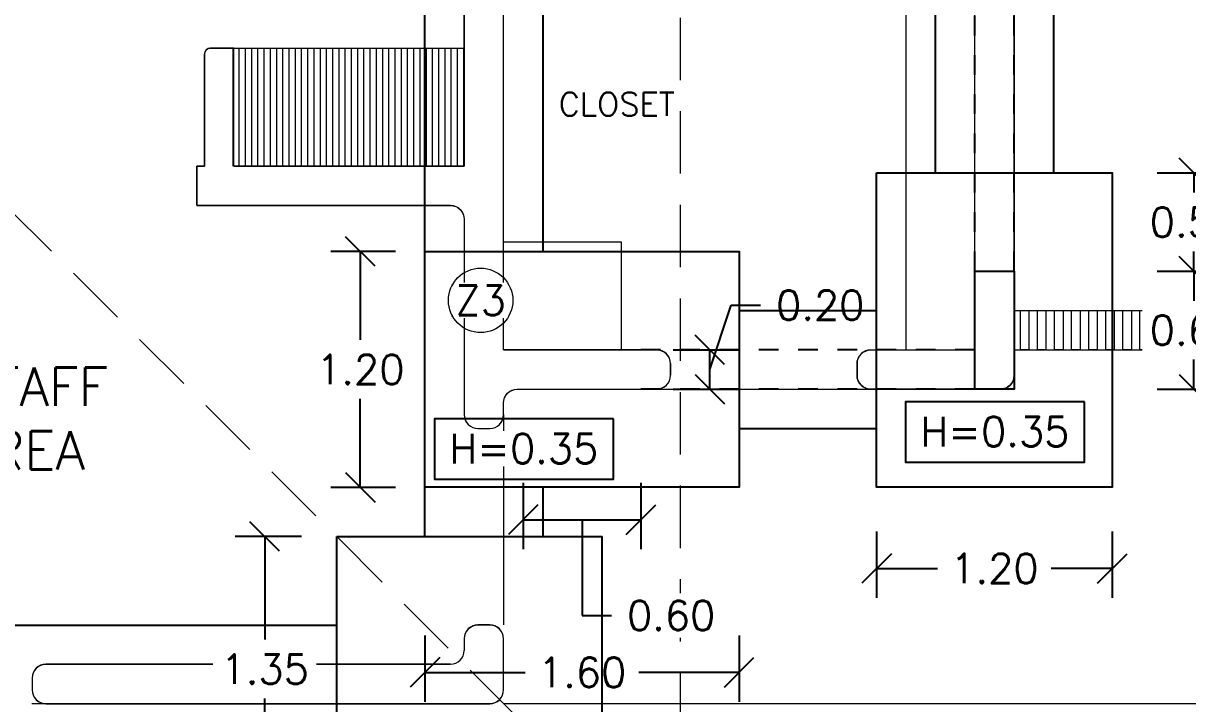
# Model space of a CAD drawing. Header units: metres. Extents: x -25 to 234, y -25 to 53.
# Drawn here: x 91.08 to 97.01, y 28.46 to 31.92 of the extents above; entities that cross this region are included whole.
import ezdxf

# ---------------------------------------------------------------- set-up
doc = ezdxf.new("R2010")
doc.units = ezdxf.units.M
doc.header["$LTSCALE"] = 0.1
doc.header["$MEASUREMENT"] = 0
doc.header["$PDMODE"] = 66
for name, pattern in [('CONTINUA', [0]), ('HIDDEN', [0.375, 0.25, -0.125]), ('HIDDEN2', [4.7625, 3.175, -1.5875])]:
    doc.linetypes.add(name, pattern=pattern)
for name, color, linetype, lineweight in [('0-S-GRID-IDEN', 1, 'Continuous', 9), ('A-WALL', 7, 'Continuous', 5), ('closets', 253, 'Continuous', 0), ('MOBILIARIOS', 252, 'Continuous', 0), ('piso', 253, 'Continuous', 0), ('puertas', 42, 'Continuous', 0)]:
    doc.layers.add(name, color=color, linetype=linetype, lineweight=lineweight)
for name, color, linetype in [('001-DIMTEXTO', 4, 'Continuous'), ('DIMENSIONES', 7, 'Continuous'), ('DIMTEXTO', 4, 'Continuous'), ('HATCH', 8, 'Continuous'), ('TEXTOS', 4, 'Continuous'), ('VIGAS', 1, 'HIDDEN'), ('ZAPATAS', 6, 'Continuous')]:
    doc.layers.add(name, color=color, linetype=linetype)
doc.layers.add('Techos 1', color=7, linetype='HIDDEN2', lineweight=9, true_color=0x42391a)
doc.styles.add('SMPLEX', font='simplex.shx')
doc.styles.get("Standard").update_dxf_attribs({"font": 'arial.ttf'})
doc.dimstyles.new('DIM-75', dxfattribs={"dimscale": 0.75, "dimtxt": 0.2, "dimasz": 0.2, "dimexe": 0.2, "dimexo": 0.2, "dimgap": 0.1, "dimtad": 0, "dimtih": 1, "dimtoh": 1, "dimzin": 0, "dimdsep": 46, "dimtxsty": 'SMPLEX', "dimblk1": 'OBLIQUE', "dimblk2": 'OBLIQUE', "dimsah": 1, "dimcen": 0.2, "dimclrd": 4, "dimclre": 4, "dimclrt": 4, "dimadec": 0, "dimazin": 0, "dimtfac": 1, "dimtmove": 1, "dimatfit": 3, "dimldrblk": 'OPEN30', "dimfxl": 0.25, "dimfxlon": 1, "dimtfill": 1, "dimtolj": 1, "dimtzin": 0, "dimarcsym": 0})

# ---------------------------------------------------------------- blocks, each defined once
blk = doc.blocks.new('PL MUEBLES 1N NASAS 09')
at = {"layer": 'closets', "transparency": 33554687}
h = blk.add_hatch(dxfattribs=at)
h.set_pattern_fill('LINE', color=4, scale=0.01, angle=90)
h.set_pattern_definition([(90, (-59.357927, 232.010073), (-0.03175, 2e-18), [])])
h.paths.add_polyline_path([(46.4452, 36.2941), (47.63, 36.2941), (47.63, 35.6941), (46.4452, 35.6941)])
at = {"layer": 'A-WALL', "color": 4}
for p, q in [((47.6305, 35.6941), (47.6305, 39.089)), ((50.2305, 34.759), (50.2305, 37.109)), ((50.4305, 34.629), (50.4305, 37.109)), ((46.4576, 36.2941), (46.3376, 36.2941)), ((46.4576, 35.6941), (46.4576, 36.2941)), ((46.3076, 35.6941), (46.3076, 36.2641)), ((46.2694, 35.6941), (46.3076, 35.6941)), ((46.2694, 35.4941), (46.2694, 35.6941)), ((46.4576, 35.6941), (47.6305, 35.6941)), ((46.2694, 35.4941), (46.3076, 35.4941)), ((47.8305, 34.759), (48.6105, 34.759)), ((49.7005, 34.759), (50.2305, 34.759)), ((50.0305, 34.759), (50.2305, 34.759)), ((48.6805, 34.689), (48.6805, 34.629)), ((49.6305, 34.689), (49.6305, 34.629)), ((49.7005, 34.559), (50.3605, 34.559))]:
    blk.add_line(p, q, dxfattribs=at)
for points in [[(47.8305, 34.759), (47.8305, 38.759), (48.5605, 38.759, 0.414214), (48.6305, 38.829), (48.6305, 38.889, 0.414214), (48.5605, 38.959), (47.8305, 38.959)], [(46.2694, 35.4941), (47.5605, 35.4941, -0.414214), (47.6305, 35.4241), (47.6305, 34.429, 0.414214), (47.7005, 34.359), (47.7605, 34.359, 0.414214), (47.8305, 34.429), (47.8305, 34.489, -0.414214), (47.9005, 34.559), (48.6105, 34.559)], [(47.5605, 33.159), (45.5, 33.159, 0.414214), (45.43, 33.089), (45.43, 33.029, 0.414214), (45.5, 32.959), (47.7605, 32.959, 0.414214), (47.8305, 33.029), (47.8305, 33.289, 0.414214), (47.7605, 33.359), (47.7005, 33.359, 0.414214), (47.6305, 33.289), (47.6305, 33.229)]]:
    blk.add_lwpolyline(points, format="xyb", dxfattribs=at)
blk.add_lwpolyline([(50.2305, 34.759), (50.2305, 36.3926)], dxfattribs=at)
for centre, radius, start, end in [((46.3376, 36.2641), 0.03, 90, 180), ((48.6105, 34.689), 0.07, 0, 90), ((49.7005, 34.689), 0.07, 90, 180), ((48.6105, 34.629), 0.07, 270, 0), ((49.7005, 34.629), 0.07, 180, 270), ((50.3605, 34.629), 0.07, 270, 360), ((47.5605, 33.229), 0.07, 270, 0)]:
    blk.add_arc(centre, radius, start, end, dxfattribs=at)
at = {"layer": 'closets', "color": 4, "transparency": 33554687}
blk.add_line((46.4571, 36.2941), (47.63, 36.2941), dxfattribs=at)
at = {"layer": 'MOBILIARIOS', "color": 4}
blk.add_line((49.88, 34.759), (49.88, 36.909), dxfattribs=at)
blk.add_lwpolyline([(47.83, 35.309), (48.43, 35.309), (48.43, 34.759)], dxfattribs=at)
at = {"layer": 'piso', "color": 4}
for p, q in [((50.4305, 34.959), (55.8305, 34.959)), ((50.4305, 34.759), (55.8305, 34.759)), ((48.6105, 34.559), (49.7005, 34.559)), ((47.8305, 34.429), (47.8305, 33.359)), ((45.4296, 32.959), (45.5, 32.959))]:
    blk.add_line(p, q, dxfattribs=at)
at = {"layer": 'puertas', "color": 4}
for p, q in [((50.4623, 34.959), (50.5045, 34.959)), ((50.4623, 34.759), (50.4623, 34.959)), ((50.5055, 34.959), (50.5055, 34.759)), ((50.5045, 34.759), (50.4623, 34.759))]:
    blk.add_line(p, q, dxfattribs=at)
for points in [[(50.4623, 34.959), (50.5055, 34.959), (50.5055, 34.759), (50.4623, 34.759)], [(50.5488, 34.959), (50.5921, 34.959), (50.5921, 34.759), (50.5488, 34.759)], [(50.6363, 34.959), (50.6796, 34.959), (50.6796, 34.759), (50.6363, 34.759)], [(50.7228, 34.959), (50.7661, 34.959), (50.7661, 34.759), (50.7228, 34.759)], [(50.8104, 34.959), (50.8536, 34.959), (50.8536, 34.759), (50.8104, 34.759)], [(50.8969, 34.959), (50.9402, 34.959), (50.9402, 34.759), (50.8969, 34.759)], [(50.9844, 34.959), (51.0277, 34.959), (51.0277, 34.759), (50.9844, 34.759)], [(51.071, 34.959), (51.1142, 34.959), (51.1142, 34.759), (51.071, 34.759)], [(51.1585, 34.959), (51.2018, 34.959), (51.2018, 34.759), (51.1585, 34.759)], [(51.246, 34.959), (51.2893, 34.959), (51.2893, 34.759), (51.246, 34.759)]]:
    blk.add_lwpolyline(points, close=True, dxfattribs=at)
at = {"layer": 'Techos 1', "color": 4}
for p in [(48.7305, 40.259), (44.6305, 36.159)]:
    blk.add_line(p, (48.7305, 32.059), dxfattribs=at)
at = {"layer": 'TEXTOS', "color": 4}
for s, insert, char_height, width, attachment_point in [('{\\Fromans|c0;\\H0.8x;CLOSET\\H1.25x; }', (48.7031, 35.9488), 0.15, 3.392974, 9), ('{\\Fromans|c0;STAFF \\PAREA}', (45.0649, 34.1491), 0.195, 3.422974, 7)]:
    blk.add_mtext(s, dxfattribs=dict(at, insert=insert, char_height=char_height, width=width, attachment_point=attachment_point))
blk = doc.blocks.new('A$C2bbc346b')
at = {"layer": 'A-WALL', "color": 7, "true_color": 0xffffff}
for points in [[(7.8, -13.8591), (7.8, -17.254), (6.6271, -17.254), (6.6271, -16.654), (6.5071, -16.654, 0.414214), (6.4771, -16.684), (6.4771, -17.254), (6.4389, -17.254), (6.4389, -17.454), (7.73, -17.454, -0.414214), (7.8, -17.524), (7.8, -18.5191, 0.414214), (7.87, -18.5891), (7.93, -18.5891, 0.414214), (8, -18.5191), (8, -18.4591, -0.414214), (8.07, -18.3891), (8.78, -18.3891, 0.414214), (8.85, -18.3191), (8.85, -18.2591, 0.414214), (8.78, -18.1891), (8, -18.1891), (8, -14.1891)], [(10.2, -18.1891), (10.4, -18.1891), (10.4, -15.8391), (10.6, -15.8391), (10.6, -18.3191, -0.414214), (10.53, -18.3891), (9.87, -18.3891, -0.414214), (9.8, -18.3191), (9.8, -18.2591, -0.414214), (9.87, -18.1891), (10.4, -18.1891), (10.4, -16.5555)], [(7.73, -19.7891), (5.6695, -19.7891, 0.414214), (5.5995, -19.8591), (5.5995, -19.9191, 0.414214), (5.6695, -19.9891), (7.93, -19.9891, 0.414214), (8, -19.9191), (8, -19.6591, 0.414214), (7.93, -19.5891), (7.87, -19.5891, 0.414214), (7.8, -19.6591), (7.8, -19.7191)]]:
    blk.add_lwpolyline(points, format="xyb", dxfattribs=at)
blk = doc.blocks.new('_Oblique')
at = {"color": 0, "linetype": 'ByBlock', "lineweight": -2}
blk.add_line((-0.5, -0.5), (0.5, 0.5), dxfattribs=at)
blk = doc.blocks.new('*D848')
at = {"layer": 'Defpoints', "color": 0, "linetype": 'CONTINUA', "transparency": 16777216}
for p in [(102.8491, -20.895), (104.0491, -20.895), (104.0491, -21.3077)]:
    blk.add_point(p, dxfattribs=at)
at = {"layer": 'DIMENSIONES', "color": 4, "linetype": 'CONTINUA', "lineweight": -2, "transparency": 16777216}
for p, q in [((102.8491, -21.1202), (102.8491, -21.4577)), ((104.0491, -21.1202), (104.0491, -21.4577)), ((102.8491, -21.3077), (103.1598, -21.3077)), ((104.0491, -21.3077), (103.7384, -21.3077))]:
    blk.add_line(p, q, dxfattribs=at)
at = {"layer": 'DIMENSIONES', "color": 4, "linetype": 'CONTINUA', "lineweight": -2, "transparency": 16777216, "xscale": 0.15, "yscale": 0.15, "zscale": 0.15, "rotation": 180}
blk.add_blockref('_Oblique', (102.8491, -21.3077), dxfattribs=at)
at = {"layer": 'DIMENSIONES', "color": 4, "linetype": 'CONTINUA', "lineweight": -2, "transparency": 16777216, "xscale": 0.15, "yscale": 0.15, "zscale": 0.15}
blk.add_blockref('_Oblique', (104.0491, -21.3077), dxfattribs=at)
at = {"layer": 'DIMENSIONES', "color": 4, "linetype": 'CONTINUA', "transparency": 16777216, "insert": (103.4491, -21.3077), "char_height": 0.15, "attachment_point": 5, "style": 'SMPLEX', "bg_fill": 3, "box_fill_scale": 1.25, "bg_fill_color": 256, "bg_fill_true_color": 13158600, "bg_fill_transparency": 0}
blk.add_mtext('\\A1;1.20', dxfattribs=at)
blk = doc.blocks.new('_Open30')
at = {"layer": 'DIMTEXTO', "color": 0, "lineweight": -2}
for p, q in [((-1, 0.268), (0, 0)), ((0, 0), (-1, -0.268)), ((0, 0), (-1, 0))]:
    blk.add_line(p, q, dxfattribs=at)
blk = doc.blocks.new('*D849')
at = {"layer": 'Defpoints', "color": 0, "linetype": 'CONTINUA', "transparency": 16777216}
for p in [(104.0491, -19.295), (105.0224, -19.295), (104.0491, -20.895)]:
    blk.add_point(p, dxfattribs=at)
at = {"layer": 'DIMENSIONES', "color": 4, "linetype": 'CONTINUA', "lineweight": -2, "transparency": 16777216}
for p, q in [((104.8349, -19.295), (105.1724, -19.295)), ((105.0224, -19.295), (105.0224, -19.945)), ((105.0224, -20.895), (105.0224, -20.245)), ((104.8349, -20.895), (105.1724, -20.895))]:
    blk.add_line(p, q, dxfattribs=at)
at = {"layer": 'DIMENSIONES', "color": 4, "linetype": 'CONTINUA', "lineweight": -2, "transparency": 16777216, "xscale": 0.15, "yscale": 0.15, "zscale": 0.15}
for p, rotation in [((105.0224, -19.295), 90), ((105.0224, -20.895), 270)]:
    blk.add_blockref('_Oblique', p, dxfattribs=dict(at, rotation=rotation))
at = {"layer": 'DIMENSIONES', "color": 4, "linetype": 'CONTINUA', "transparency": 16777216, "insert": (105.0224, -20.095), "char_height": 0.15, "attachment_point": 5, "style": 'SMPLEX', "bg_fill": 3, "box_fill_scale": 1.25, "bg_fill_color": 256, "bg_fill_true_color": 13158600, "bg_fill_transparency": 0}
blk.add_mtext('\\A1;1.60', dxfattribs=at)
blk = doc.blocks.new('*D941')
at = {"layer": 'Defpoints', "color": 0, "linetype": 'CONTINUA', "transparency": 16777216}
for p in [(101.0491, -20.609), (101.6491, -20.609), (101.6491, -21.0595)]:
    blk.add_point(p, dxfattribs=at)
at = {"layer": 'DIMENSIONES', "color": 4, "linetype": 'CONTINUA', "lineweight": -2, "transparency": 16777216}
for p, q in [((101.0491, -20.872), (101.0491, -21.2095)), ((101.6491, -20.872), (101.6491, -21.2095)), ((101.0491, -21.0595), (101.6491, -21.0595)), ((101.3491, -21.0595), (101.3491, -21.547)), ((101.3491, -21.547), (101.4991, -21.547))]:
    blk.add_line(p, q, dxfattribs=at)
at = {"layer": 'DIMENSIONES', "color": 4, "linetype": 'CONTINUA', "lineweight": -2, "transparency": 16777216, "xscale": 0.15, "yscale": 0.15, "zscale": 0.15, "rotation": 180}
blk.add_blockref('_Oblique', (101.0491, -21.0595), dxfattribs=at)
at = {"layer": 'DIMENSIONES', "color": 4, "linetype": 'CONTINUA', "lineweight": -2, "transparency": 16777216, "xscale": 0.15, "yscale": 0.15, "zscale": 0.15}
blk.add_blockref('_Oblique', (101.6491, -21.0595), dxfattribs=at)
at = {"layer": 'DIMENSIONES', "color": 4, "linetype": 'CONTINUA', "transparency": 16777216, "insert": (101.8027, -21.547), "char_height": 0.15, "attachment_point": 5, "style": 'SMPLEX', "bg_fill": 3, "box_fill_scale": 1.25, "bg_fill_color": 256, "bg_fill_true_color": 13158600, "bg_fill_transparency": 0}
blk.add_mtext('\\A1;0.60', dxfattribs=at)
blk = doc.blocks.new('*D942')
at = {"layer": 'Defpoints', "color": 0, "linetype": 'CONTINUA', "transparency": 16777216}
for p in [(101.6491, -20.195), (102.0001, -20.195), (101.0491, -20.395)]:
    blk.add_point(p, dxfattribs=at)
at = {"layer": 'DIMENSIONES', "color": 4, "linetype": 'CONTINUA', "lineweight": -2, "transparency": 16777216}
for p, q in [((102.0001, -20.295), (102.1084, -19.9678)), ((102.1084, -19.9678), (102.2584, -19.9678)), ((101.8126, -20.195), (102.1501, -20.195)), ((102.0001, -20.395), (102.0001, -20.195)), ((101.8126, -20.395), (102.1501, -20.395))]:
    blk.add_line(p, q, dxfattribs=at)
at = {"layer": 'DIMENSIONES', "color": 4, "linetype": 'CONTINUA', "lineweight": -2, "transparency": 16777216, "xscale": 0.15, "yscale": 0.15, "zscale": 0.15}
for p, rotation in [((102.0001, -20.195), 90), ((102.0001, -20.395), 270)]:
    blk.add_blockref('_Oblique', p, dxfattribs=dict(at, rotation=rotation))
at = {"layer": 'DIMENSIONES', "color": 4, "linetype": 'CONTINUA', "transparency": 16777216, "insert": (102.562, -19.9678), "char_height": 0.15, "attachment_point": 5, "style": 'SMPLEX', "bg_fill": 3, "box_fill_scale": 1.25, "bg_fill_color": 256, "bg_fill_true_color": 13158600, "bg_fill_transparency": 0}
blk.add_mtext('\\A1;0.20', dxfattribs=at)
blk = doc.blocks.new('*D943')
at = {"layer": 'Defpoints', "color": 0, "linetype": 'CONTINUA', "transparency": 16777216}
for p in [(100.5491, -20.895), (102.1491, -20.895), (102.1491, -21.8366)]:
    blk.add_point(p, dxfattribs=at)
at = {"layer": 'DIMENSIONES', "color": 4, "linetype": 'CONTINUA', "lineweight": -2, "transparency": 16777216}
for p, q in [((100.5491, -21.6491), (100.5491, -21.9866)), ((102.1491, -21.6491), (102.1491, -21.9866)), ((100.5491, -21.8366), (101.0598, -21.8366)), ((102.1491, -21.8366), (101.6384, -21.8366))]:
    blk.add_line(p, q, dxfattribs=at)
at = {"layer": 'DIMENSIONES', "color": 4, "linetype": 'CONTINUA', "lineweight": -2, "transparency": 16777216, "xscale": 0.15, "yscale": 0.15, "zscale": 0.15, "rotation": 180}
blk.add_blockref('_Oblique', (100.5491, -21.8366), dxfattribs=at)
at = {"layer": 'DIMENSIONES', "color": 4, "linetype": 'CONTINUA', "lineweight": -2, "transparency": 16777216, "xscale": 0.15, "yscale": 0.15, "zscale": 0.15}
blk.add_blockref('_Oblique', (102.1491, -21.8366), dxfattribs=at)
at = {"layer": 'DIMENSIONES', "color": 4, "linetype": 'CONTINUA', "transparency": 16777216, "insert": (101.3491, -21.8366), "char_height": 0.15, "attachment_point": 5, "style": 'SMPLEX', "bg_fill": 3, "box_fill_scale": 1.25, "bg_fill_color": 256, "bg_fill_true_color": 13158600, "bg_fill_transparency": 0}
blk.add_mtext('\\A1;1.60', dxfattribs=at)
blk = doc.blocks.new('*D944')
at = {"layer": 'Defpoints', "color": 0, "linetype": 'CONTINUA', "transparency": 16777216}
for p in [(100.22, -19.695), (100.5491, -19.695), (100.5491, -20.895)]:
    blk.add_point(p, dxfattribs=at)
at = {"layer": 'DIMENSIONES', "color": 4, "linetype": 'CONTINUA', "lineweight": -2, "transparency": 16777216}
for p, q in [((100.3991, -19.695), (100.07, -19.695)), ((100.22, -19.695), (100.22, -20.145)), ((100.22, -20.895), (100.22, -20.445)), ((100.3991, -20.895), (100.07, -20.895))]:
    blk.add_line(p, q, dxfattribs=at)
at = {"layer": 'DIMENSIONES', "color": 4, "linetype": 'CONTINUA', "lineweight": -2, "transparency": 16777216, "xscale": 0.15, "yscale": 0.15, "zscale": 0.15}
for p, rotation in [((100.22, -19.695), 90), ((100.22, -20.895), 270)]:
    blk.add_blockref('_Oblique', p, dxfattribs=dict(at, rotation=rotation))
at = {"layer": 'DIMENSIONES', "color": 4, "linetype": 'CONTINUA', "transparency": 16777216, "insert": (100.22, -20.295), "char_height": 0.15, "attachment_point": 5, "style": 'SMPLEX', "bg_fill": 3, "box_fill_scale": 1.25, "bg_fill_color": 256, "bg_fill_true_color": 13158600, "bg_fill_transparency": 0}
blk.add_mtext('\\A1;1.20', dxfattribs=at)
blk = doc.blocks.new('*D949')
at = {"layer": 'Defpoints', "color": 0, "linetype": 'CONTINUA', "transparency": 16777216}
for p in [(99.7332, -21.145), (100.0997, -21.145), (100.0997, -22.495)]:
    blk.add_point(p, dxfattribs=at)
at = {"layer": 'DIMENSIONES', "color": 4, "linetype": 'CONTINUA', "lineweight": -2, "transparency": 16777216}
for p, q in [((99.9207, -21.145), (99.5832, -21.145)), ((99.7332, -21.145), (99.7332, -21.67)), ((99.7332, -22.495), (99.7332, -21.97)), ((99.9207, -22.495), (99.5832, -22.495))]:
    blk.add_line(p, q, dxfattribs=at)
at = {"layer": 'DIMENSIONES', "color": 4, "linetype": 'CONTINUA', "lineweight": -2, "transparency": 16777216, "xscale": 0.15, "yscale": 0.15, "zscale": 0.15}
for p, rotation in [((99.7332, -21.145), 90), ((99.7332, -22.495), 270)]:
    blk.add_blockref('_Oblique', p, dxfattribs=dict(at, rotation=rotation))
at = {"layer": 'DIMENSIONES', "color": 4, "linetype": 'CONTINUA', "transparency": 16777216, "insert": (99.7332, -21.82), "char_height": 0.15, "attachment_point": 5, "style": 'SMPLEX', "bg_fill": 3, "box_fill_scale": 1.25, "bg_fill_color": 256, "bg_fill_true_color": 13158600, "bg_fill_transparency": 0}
blk.add_mtext('\\A1;1.35', dxfattribs=at)
blk = doc.blocks.new('*D984')
at = {"layer": 'Defpoints', "color": 0, "linetype": 'CONTINUA', "transparency": 16777216}
for p in [(103.5491, -19.795), (104.4647, -19.795), (103.5491, -20.395)]:
    blk.add_point(p, dxfattribs=at)
at = {"layer": 'DIMENSIONES', "color": 4, "linetype": 'CONTINUA', "lineweight": -2, "transparency": 16777216}
for p, q in [((104.2772, -19.795), (104.6147, -19.795)), ((104.4647, -19.795), (104.4647, -19.945)), ((104.4647, -20.395), (104.4647, -20.245)), ((104.2772, -20.395), (104.6147, -20.395))]:
    blk.add_line(p, q, dxfattribs=at)
at = {"layer": 'DIMENSIONES', "color": 4, "linetype": 'CONTINUA', "lineweight": -2, "transparency": 16777216, "xscale": 0.15, "yscale": 0.15, "zscale": 0.15}
for p, rotation in [((104.4647, -19.795), 90), ((104.4647, -20.395), 270)]:
    blk.add_blockref('_Oblique', p, dxfattribs=dict(at, rotation=rotation))
at = {"layer": 'DIMENSIONES', "color": 4, "linetype": 'CONTINUA', "transparency": 16777216, "insert": (104.4647, -20.095), "char_height": 0.15, "attachment_point": 5, "style": 'SMPLEX', "bg_fill": 3, "box_fill_scale": 1.25, "bg_fill_color": 256, "bg_fill_true_color": 13158600, "bg_fill_transparency": 0}
blk.add_mtext('\\A1;0.60', dxfattribs=at)
blk = doc.blocks.new('*D985')
at = {"layer": 'Defpoints', "color": 0, "linetype": 'CONTINUA', "transparency": 16777216}
for p in [(103.5491, -19.295), (104.4647, -19.295), (103.5491, -19.795)]:
    blk.add_point(p, dxfattribs=at)
at = {"layer": 'DIMENSIONES', "color": 4, "linetype": 'CONTINUA', "lineweight": -2, "transparency": 16777216}
for p, q in [((104.2772, -19.295), (104.6147, -19.295)), ((104.4647, -19.295), (104.4647, -19.395)), ((104.4647, -19.795), (104.4647, -19.695)), ((104.2772, -19.795), (104.6147, -19.795))]:
    blk.add_line(p, q, dxfattribs=at)
at = {"layer": 'DIMENSIONES', "color": 4, "linetype": 'CONTINUA', "lineweight": -2, "transparency": 16777216, "xscale": 0.15, "yscale": 0.15, "zscale": 0.15}
for p, rotation in [((104.4647, -19.295), 90), ((104.4647, -19.795), 270)]:
    blk.add_blockref('_Oblique', p, dxfattribs=dict(at, rotation=rotation))
at = {"layer": 'DIMENSIONES', "color": 4, "linetype": 'CONTINUA', "transparency": 16777216, "insert": (104.4647, -19.545), "char_height": 0.15, "attachment_point": 5, "style": 'SMPLEX', "bg_fill": 3, "box_fill_scale": 1.25, "bg_fill_color": 256, "bg_fill_true_color": 13158600, "bg_fill_transparency": 0}
blk.add_mtext('\\A1;0.50', dxfattribs=at)
blk = doc.blocks.new('A$C49d8b0bc')
at = {"layer": '001-DIMTEXTO', "linetype": 'CONTINUA'}
blk.add_lwpolyline([(13.884, 4.1474), (14.084, 4.1474), (14.084, 3.5474), (13.884, 3.5474)], close=True, dxfattribs=at)
at = {"layer": 'DIMTEXTO', "color": 4}
blk.add_lwpolyline([(14.443, 3.4817), (13.5306, 3.4817), (13.5306, 3.1761), (14.443, 3.1761)], close=True, dxfattribs=at)
at = {"layer": 'VIGAS', "ltscale": 0.2}
for p, q in [((13.884, 4.1474), (13.884, 7.3474)), ((14.084, 4.1474), (14.084, 7.3474)), ((13.884, 3.7474), (12.184, 3.7474)), ((13.884, 3.5474), (12.184, 3.5474))]:
    blk.add_line(p, q, dxfattribs=at)
at = {"layer": 'ZAPATAS', "lineweight": 25}
for p, q in [((11.684, 7.4974), (11.684, 4.2474)), ((13.684, 4.6474), (13.684, 6.8474)), ((14.284, 6.8474), (14.284, 4.6474)), ((12.684, 3.3474), (13.384, 3.3474)), ((4.3334, 2.3463), (10.6347, 2.3463))]:
    blk.add_line(p, q, dxfattribs=at)
blk.add_lwpolyline([(13.384, 4.6474), (14.584, 4.6474), (14.584, 3.0474), (13.384, 3.0474)], close=True, dxfattribs=at)
at = {"layer": 'HATCH', "ltscale": 0.2}
blk.add_blockref('A$C2bbc346b', (3.484, 21.9354), dxfattribs=at)
at = {"layer": 'DIMTEXTO', "color": 4, "insert": (13.9862, 3.3307), "char_height": 0.15, "attachment_point": 5, "rotation": 0, "style": 'SMPLEX', "bg_fill": 3, "box_fill_scale": 1.1, "bg_fill_color": 256, "bg_fill_true_color": 13158600, "bg_fill_transparency": 0}
blk.add_mtext('\\A1;H=0.35', dxfattribs=at)
at = {"layer": 'DIMENSIONES', "linetype": 'CONTINUA'}
dim = blk.add_linear_dim(base=(12.5351, 3.7474), p1=(11.584, 3.5474), p2=(12.184, 3.7474), angle=90, dimstyle='DIM-75', dxfattribs=at)
dim.commit()
dim.dimension.update_dxf_attribs({"geometry": '*D942', "text_midpoint": (12.8683, 3.9746), "dimtype": 128, "insert": (-89.4651, 23.9423)})
for base, p1, p2, picture, middle in [((12.184, 2.8828), (11.584, 3.3334), (12.184, 3.3334), '*D941', (12.109, 2.3953)), ((14.584, 2.6347), (13.384, 3.0474), (14.584, 3.0474), '*D848', (13.984, 2.6347))]:
    dim = blk.add_linear_dim(base=base, p1=p1, p2=p2, dimstyle='DIM-75', dxfattribs=at)
    dim.commit()
    dim.dimension.update_dxf_attribs({"geometry": picture, "text_midpoint": middle, "insert": (-89.4651, 23.9423)})
at = {"layer": 'DIMTEXTO', "color": 4}
blk.add_lwpolyline([(12.0445, 3.3952), (11.1321, 3.3952), (11.1321, 3.0896), (12.0445, 3.0896)], close=True, dxfattribs=at)
at = {"layer": 'ZAPATAS', "lineweight": 25}
blk.add_line((12.684, 3.9474), (13.384, 3.9474), dxfattribs=at)
blk.add_lwpolyline([(11.084, 4.2474), (12.684, 4.2474), (12.684, 3.0474), (11.084, 3.0474)], close=True, dxfattribs=at)
at = {"layer": 'DIMENSIONES', "linetype": 'CONTINUA'}
dim = blk.add_linear_dim(base=(15.5573, 4.6474), p1=(14.584, 3.0474), p2=(14.584, 4.6474), angle=90, dimstyle='DIM-75', dxfattribs=at)
dim.commit()
dim.dimension.update_dxf_attribs({"geometry": '*D849', "text_midpoint": (15.5573, 3.8474), "insert": (-89.4651, 23.9423)})
at = {"layer": 'DIMTEXTO', "color": 4, "char_height": 0.15, "attachment_point": 5, "rotation": 0, "style": 'SMPLEX', "bg_fill": 3, "box_fill_scale": 1.1, "bg_fill_color": 256, "bg_fill_true_color": 13158600, "bg_fill_transparency": 0}
for s, insert in [('\\A1;Z3', (11.3676, 3.9988)), ('\\A1;H=0.35', (11.5877, 3.2442))]:
    blk.add_mtext(s, dxfattribs=dict(at, insert=insert))
at = {"layer": 'DIMENSIONES', "linetype": 'CONTINUA'}
dim = blk.add_linear_dim(base=(14.9997, 4.1474), p1=(14.084, 3.5474), p2=(14.084, 4.1474), angle=90, dimstyle='DIM-75', dxfattribs=at)
dim.commit()
dim.dimension.update_dxf_attribs({"geometry": '*D984', "text_midpoint": (14.9997, 3.8474), "insert": (-89.4651, 23.9423)})
dim = blk.add_linear_dim(base=(12.684, 2.1057), p1=(11.084, 3.0474), p2=(12.684, 3.0474), dimstyle='DIM-75', dxfattribs=at)
dim.commit()
dim.dimension.update_dxf_attribs({"geometry": '*D943', "text_midpoint": (11.884, 2.1057), "insert": (-89.4651, 23.9423)})
at = {"layer": '0-S-GRID-IDEN'}
blk.add_circle((11.3676, 3.9988), 0.164, dxfattribs=at)
at = {"layer": 'ZAPATAS', "lineweight": 25}
blk.add_line((11.684, 3.0474), (11.684, 2.7974), dxfattribs=at)
blk.add_lwpolyline([(10.6347, 2.7974), (11.984, 2.7974), (11.984, 1.4474), (10.6347, 1.4474)], close=True, dxfattribs=at)
at = {"layer": 'DIMENSIONES', "linetype": 'CONTINUA'}
for base, p1, p2, picture, middle in [((14.9997, 4.6474), (14.084, 4.1474), (14.084, 4.6474), '*D985', (14.9997, 4.3974)), ((10.755, 4.2474), (11.084, 3.0474), (11.084, 4.2474), '*D944', (10.755, 3.6474))]:
    dim = blk.add_linear_dim(base=base, p1=p1, p2=p2, angle=90, dimstyle='DIM-75', dxfattribs=at)
    dim.commit()
    dim.dimension.update_dxf_attribs({"geometry": picture, "text_midpoint": middle, "insert": (-89.4651, 23.9423)})
at = {"layer": 'ZAPATAS', "lineweight": 25}
blk.add_line((11.084, 2.7974), (11.084, 7.4974), dxfattribs=at)
at = {"layer": 'DIMENSIONES', "linetype": 'CONTINUA'}
dim = blk.add_linear_dim(base=(10.2681, 2.7974), p1=(10.6347, 1.4474), p2=(10.6347, 2.7974), angle=90, dimstyle='DIM-75', dxfattribs=at)
dim.commit()
dim.dimension.update_dxf_attribs({"geometry": '*D949', "text_midpoint": (10.2681, 2.1224), "insert": (-89.4651, 23.9423)})

msp = doc.modelspace()

# ---------------------------------------------------------------- linework, layer by layer
at = {"layer": 'piso'}
msp.add_line((93.5302, 28.4566), (101.5288, 28.4566), dxfattribs=at)

# ---------------------------------------------------------------- block references
msp.add_blockref('PL MUEBLES 1N NASAS 09', (45.6997, -4.5024))

# ---------------------------------------------------------------- next in the draw order: block references
at = {"layer": '001-DIMTEXTO', "linetype": 'CONTINUA'}
msp.add_blockref('A$C49d8b0bc', (82.0462, 26.5092), dxfattribs=at)

doc.saveas('drawing.dxf')
